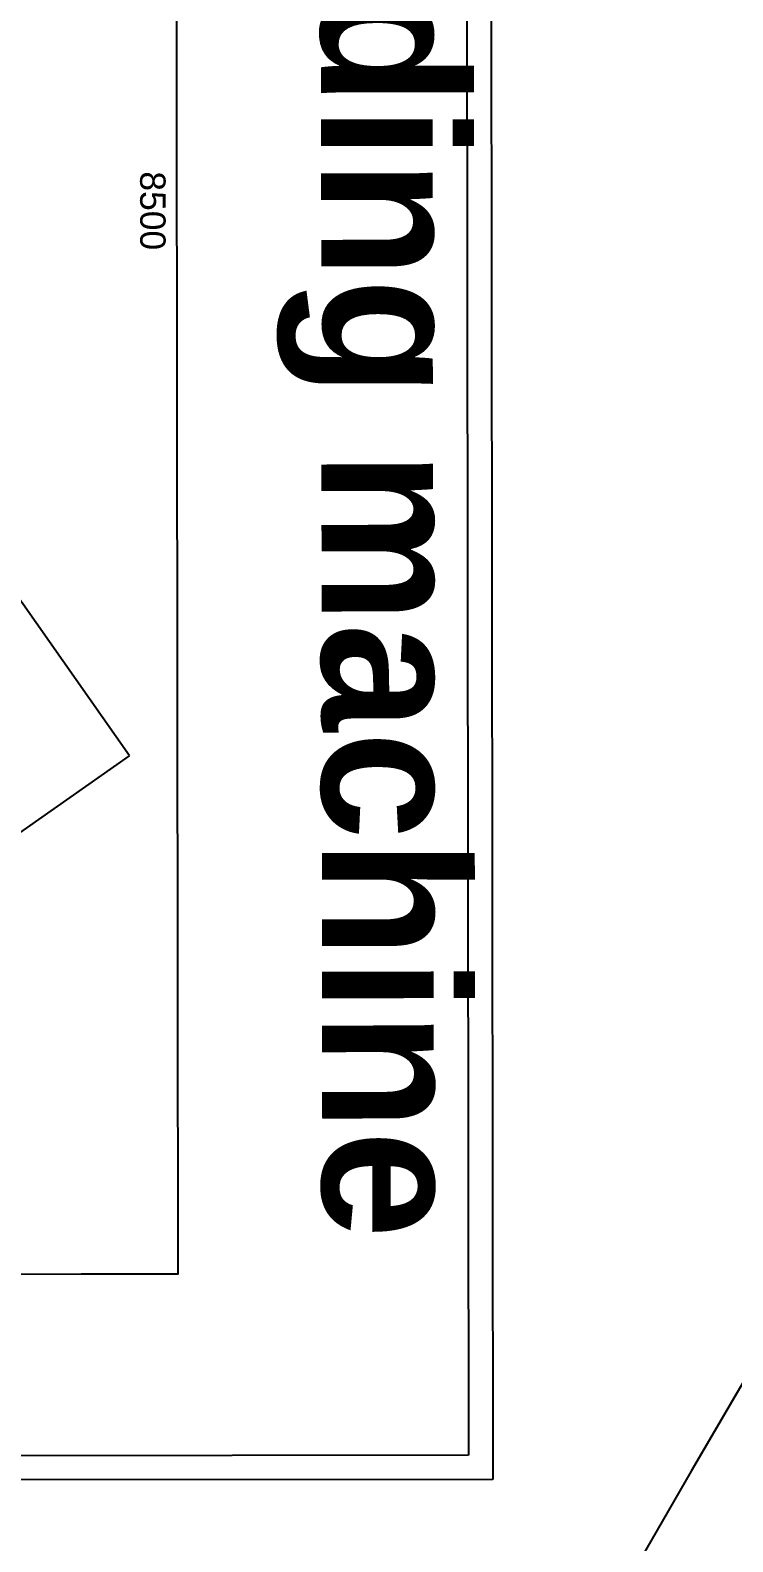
# Model space of a CAD drawing. Header units: feet. Extents: x -99009 to 3252343, y -11094690 to 9035152.
# Drawn here: x 2431153 to 2434055, y -1928554 to -1922307 of the extents above; entities that cross this region are included whole.
import ezdxf

# ---------------------------------------------------------------- set-up
doc = ezdxf.new("R2010")
doc.units = ezdxf.units.FT
doc.layers.add('1', color=1, linetype='Continuous')
doc.styles.add('Arial$001H0', font='arial.ttf')
doc.styles.get("Standard").update_dxf_attribs({"font": 'GOTHICB.TTF'})

# ---------------------------------------------------------------- blocks, each defined once
blk = doc.blocks.new('GG')
at = {"color": 7, "linetype": 'Continuous', "lineweight": 25}
for p, q in [((810.95, 445.68), (830.95, 445.68)), ((830.95, 445.68), (830.95, 425.68)), ((723.84, 435.83), (623.73, 365.68)), ((741.06, 411.26), (723.84, 435.83))]:
    blk.add_line(p, q, dxfattribs=at)
blk.add_lwpolyline([(405.95, 165.68), (405.95, 445.68), (830.95, 445.68), (830.95, 165.68)], close=True)
at = {"color": 7, "style": 'Arial$001H0'}
blk.add_text('8500', height=5.243, dxfattribs=at).set_placement((603.05, 438.15))

msp = doc.modelspace()

# ---------------------------------------------------------------- linework, layer by layer
for p, q in [((2433051.81999, -1918096.58538), (2433063.40073, -1928296.57881)), ((2432951.93359, -1918196.69885), (2432963.28725, -1928196.69241)), ((2432963.28725, -1928196.69241), (2417963.29692, -1928213.7229)), ((2433063.40073, -1928296.57881), (2417963.41046, -1928313.72284))]:
    msp.add_line(p, q)
at = {"layer": '1'}
msp.add_arc((2520410.24778, -1978395.99612), 100000, 84.1346387202, 194.3871675539, dxfattribs=at)

# ---------------------------------------------------------------- block references
at = {"xscale": 20.00000668694215, "yscale": 20.00000668694215, "zscale": 20.00000668694215, "rotation": 270.0650517140734}
msp.add_blockref('GG', (2422829.92348, -1910839.18826), dxfattribs=at)

# ---------------------------------------------------------------- texts
at = {"transparency": 33554684, "insert": (2430164.10577, -1918565.16484), "char_height": 600, "width": 13137.2241177, "attachment_point": 7, "rotation": 270.065051714}
msp.add_mtext('{Gear grinding machine\\P\\P }', dxfattribs=at)

doc.saveas('drawing.dxf')
